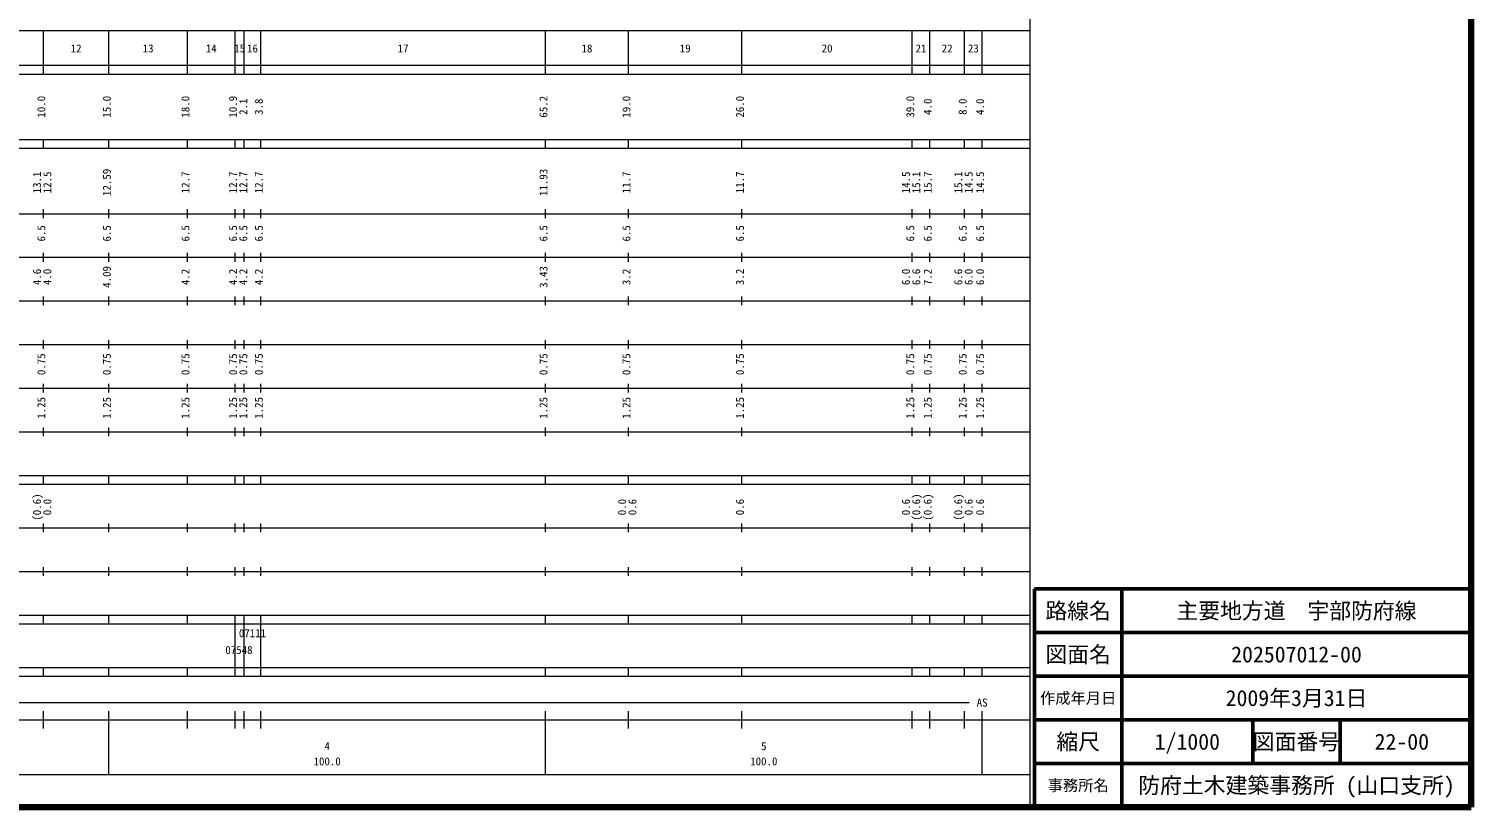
# Model space of a CAD drawing. Units: millimetres on the paper, enlarged 1000 times. Extents: x 40000 to 680000, y 20000 to 380000.
# Drawn here: x 349679 to 680000, y 20000 to 198357 of the extents above; entities that cross this region are included whole.
import ezdxf
from ezdxf.enums import TextEntityAlignment as Align

# ---------------------------------------------------------------- set-up
doc = ezdxf.new("R2010")
doc.units = ezdxf.units.MM
doc.header["$LTSCALE"] = 1000
for name, color, linetype, lineweight in [('M-TTL', 2, 'Continuous', 140), ('M-TTL-BAND', 7, 'Continuous', 13), ('M-TTL-FRAM', 2, 'Continuous', 50), ('M-TTL-LINE', 7, 'Continuous', 50)]:
    doc.layers.add(name, color=color, linetype=linetype, lineweight=lineweight)
doc.layers.add('M-TTL-TXT', color=7, linetype='Continuous')
doc.styles.add('ＭＳ ゴシック', font='')
doc.styles.get('ＭＳ ゴシック').set_extended_font_data('MS Gothic')

msp = doc.modelspace()

# ---------------------------------------------------------------- linework, layer by layer
at = {"layer": 'M-TTL'}
for p, q in [((680000, 20000), (680000, 380000)), ((40000, 20000), (680000, 20000))]:
    msp.add_line(p, q, dxfattribs=at)
at = {"layer": 'M-TTL-BAND'}
for p, q in [((579000, 20000), (579000, 370000)), ((68000, 198000), (579000, 198000)), ((353000, 188000), (353000, 198000)), ((368000, 188000), (368000, 198000)), ((386000, 188000), (386000, 198000)), ((396900, 188000), (396900, 198000)), ((399000, 188000), (399000, 198000)), ((402800, 188000), (402800, 198000)), ((468000, 188000), (468000, 198000)), ((487000, 188000), (487000, 198000)), ((513000, 188000), (513000, 198000)), ((552000, 188000), (552000, 198000)), ((556000, 188000), (556000, 198000)), ((564000, 188000), (564000, 198000)), ((568000, 188000), (568000, 198000)), ((40000, 190000), (579000, 190000)), ((40000, 188000), (579000, 188000)), ((40000, 173000), (579000, 173000)), ((353000, 171000), (353000, 173000)), ((368000, 171000), (368000, 173000)), ((386000, 171000), (386000, 173000)), ((396900, 171000), (396900, 173000)), ((399000, 171000), (399000, 173000)), ((402800, 171000), (402800, 173000)), ((468000, 171000), (468000, 173000)), ((487000, 171000), (487000, 173000)), ((513000, 171000), (513000, 173000)), ((552000, 171000), (552000, 173000)), ((556000, 171000), (556000, 173000)), ((564000, 171000), (564000, 173000)), ((568000, 171000), (568000, 173000)), ((40000, 171000), (579000, 171000)), ((40000, 156000), (579000, 156000)), ((353000, 155000), (353000, 157000)), ((368000, 155000), (368000, 157000)), ((386000, 155000), (386000, 157000)), ((396900, 155000), (396900, 157000)), ((399000, 155000), (399000, 157000)), ((402800, 155000), (402800, 157000)), ((468000, 155000), (468000, 157000)), ((487000, 155000), (487000, 157000)), ((513000, 155000), (513000, 157000)), ((552000, 155000), (552000, 157000)), ((556000, 155000), (556000, 157000)), ((564000, 155000), (564000, 157000)), ((568000, 155000), (568000, 157000)), ((46000, 146000), (579000, 146000)), ((353000, 145000), (353000, 147000)), ((368000, 145000), (368000, 147000)), ((386000, 145000), (386000, 147000)), ((396900, 145000), (396900, 147000)), ((399000, 145000), (399000, 147000)), ((402800, 145000), (402800, 147000)), ((468000, 145000), (468000, 147000)), ((487000, 145000), (487000, 147000)), ((513000, 145000), (513000, 147000)), ((552000, 145000), (552000, 147000)), ((556000, 145000), (556000, 147000)), ((564000, 145000), (564000, 147000)), ((568000, 145000), (568000, 147000)), ((52000, 136000), (579000, 136000)), ((353000, 135000), (353000, 137000)), ((368000, 135000), (368000, 137000)), ((386000, 135000), (386000, 137000)), ((396900, 135000), (396900, 137000)), ((399000, 135000), (399000, 137000)), ((402800, 135000), (402800, 137000)), ((468000, 135000), (468000, 137000)), ((487000, 135000), (487000, 137000)), ((513000, 135000), (513000, 137000)), ((552000, 135000), (552000, 137000)), ((556000, 135000), (556000, 137000)), ((564000, 135000), (564000, 137000)), ((568000, 135000), (568000, 137000)), ((46000, 126000), (579000, 126000)), ((353000, 125000), (353000, 127000)), ((368000, 125000), (368000, 127000)), ((386000, 125000), (386000, 127000)), ((396900, 125000), (396900, 127000)), ((399000, 125000), (399000, 127000)), ((402800, 125000), (402800, 127000)), ((468000, 125000), (468000, 127000)), ((487000, 125000), (487000, 127000)), ((513000, 125000), (513000, 127000)), ((552000, 125000), (552000, 127000)), ((556000, 125000), (556000, 127000)), ((564000, 125000), (564000, 127000)), ((568000, 125000), (568000, 127000)), ((52000, 116000), (579000, 116000)), ((353000, 115000), (353000, 117000)), ((368000, 115000), (368000, 117000)), ((386000, 115000), (386000, 117000)), ((396900, 115000), (396900, 117000)), ((399000, 115000), (399000, 117000)), ((402800, 115000), (402800, 117000)), ((468000, 115000), (468000, 117000)), ((487000, 115000), (487000, 117000)), ((513000, 115000), (513000, 117000)), ((552000, 115000), (552000, 117000)), ((556000, 115000), (556000, 117000)), ((564000, 115000), (564000, 117000)), ((568000, 115000), (568000, 117000)), ((46000, 106000), (579000, 106000)), ((353000, 105000), (353000, 107000)), ((368000, 105000), (368000, 107000)), ((386000, 105000), (386000, 107000)), ((396900, 105000), (396900, 107000)), ((399000, 105000), (399000, 107000)), ((402800, 105000), (402800, 107000)), ((468000, 105000), (468000, 107000)), ((487000, 105000), (487000, 107000)), ((513000, 105000), (513000, 107000)), ((552000, 105000), (552000, 107000)), ((556000, 105000), (556000, 107000)), ((564000, 105000), (564000, 107000)), ((568000, 105000), (568000, 107000)), ((40000, 96000), (579000, 96000)), ((353000, 94000), (353000, 96000)), ((368000, 94000), (368000, 96000)), ((386000, 94000), (386000, 96000)), ((396900, 94000), (396900, 96000)), ((399000, 94000), (399000, 96000)), ((402800, 94000), (402800, 96000)), ((468000, 94000), (468000, 96000)), ((487000, 94000), (487000, 96000)), ((513000, 94000), (513000, 96000)), ((552000, 94000), (552000, 96000)), ((556000, 94000), (556000, 96000)), ((564000, 94000), (564000, 96000)), ((568000, 94000), (568000, 96000)), ((40000, 94000), (579000, 94000)), ((49000, 84000), (579000, 84000)), ((353000, 83000), (353000, 85000)), ((368000, 83000), (368000, 85000)), ((386000, 83000), (386000, 85000)), ((396900, 83000), (396900, 85000)), ((399000, 83000), (399000, 85000)), ((402800, 83000), (402800, 85000)), ((468000, 83000), (468000, 85000)), ((487000, 83000), (487000, 85000)), ((513000, 83000), (513000, 85000)), ((552000, 83000), (552000, 85000)), ((556000, 83000), (556000, 85000)), ((564000, 83000), (564000, 85000)), ((568000, 83000), (568000, 85000)), ((40000, 74000), (579000, 74000)), ((353000, 73000), (353000, 75000)), ((368000, 73000), (368000, 75000)), ((386000, 73000), (386000, 75000)), ((396900, 73000), (396900, 75000)), ((399000, 73000), (399000, 75000)), ((402800, 73000), (402800, 75000)), ((468000, 73000), (468000, 75000)), ((487000, 73000), (487000, 75000)), ((513000, 73000), (513000, 75000)), ((552000, 73000), (552000, 75000)), ((556000, 73000), (556000, 75000)), ((564000, 73000), (564000, 75000)), ((568000, 73000), (568000, 75000)), ((40000, 64000), (579000, 64000)), ((353000, 62000), (353000, 64000)), ((368000, 62000), (368000, 64000)), ((386000, 62000), (386000, 64000)), ((396900, 62000), (396900, 64000)), ((399000, 62000), (399000, 64000)), ((402800, 62000), (402800, 64000)), ((468000, 62000), (468000, 64000)), ((487000, 62000), (487000, 64000)), ((513000, 62000), (513000, 64000)), ((552000, 62000), (552000, 64000)), ((556000, 62000), (556000, 64000)), ((564000, 62000), (564000, 64000)), ((568000, 62000), (568000, 64000)), ((40000, 62000), (579000, 62000)), ((396900, 52000), (396900, 62000)), ((399000, 52000), (399000, 62000)), ((402800, 52000), (402800, 62000)), ((40000, 52000), (579000, 52000)), ((40000, 50000), (579000, 50000)), ((353000, 50000), (353000, 52000)), ((368000, 50000), (368000, 52000)), ((386000, 50000), (386000, 52000)), ((396900, 50000), (396900, 52000)), ((399000, 50000), (399000, 52000)), ((402800, 50000), (402800, 52000)), ((468000, 50000), (468000, 52000)), ((487000, 50000), (487000, 52000)), ((513000, 50000), (513000, 52000)), ((552000, 50000), (552000, 52000)), ((556000, 50000), (556000, 52000)), ((564000, 50000), (564000, 52000)), ((568000, 50000), (568000, 52000)), ((71000, 44000), (565000, 44000)), ((40000, 40000), (579000, 40000)), ((353000, 38000), (353000, 42000)), ((368000, 27500), (368000, 42000)), ((386000, 38000), (386000, 42000)), ((396900, 38000), (396900, 42000)), ((399000, 38000), (399000, 42000)), ((402800, 38000), (402800, 42000)), ((468000, 27500), (468000, 42000)), ((487000, 38000), (487000, 42000)), ((513000, 38000), (513000, 42000)), ((552000, 38000), (552000, 42000)), ((556000, 38000), (556000, 42000)), ((564000, 38000), (564000, 42000)), ((568000, 27500), (568000, 42000)), ((68000, 27500), (579000, 27500))]:
    msp.add_line(p, q, dxfattribs=at)
at = {"layer": 'M-TTL-FRAM'}
for p, q in [((680000, 70000), (580000, 70000)), ((580000, 70000), (580000, 20000))]:
    msp.add_line(p, q, dxfattribs=at)
at = {"layer": 'M-TTL-LINE'}
for p, q in [((600000, 70000), (600000, 20000)), ((680000, 60000), (580000, 60000)), ((680000, 50000), (580000, 50000)), ((680000, 40000), (580000, 40000)), ((630000, 40000), (630000, 30000)), ((650000, 40000), (650000, 30000)), ((680000, 30000), (580000, 30000))]:
    msp.add_line(p, q, dxfattribs=at)

# ---------------------------------------------------------------- texts
at = {"layer": 'M-TTL-BAND', "style": 'ＭＳ ゴシック'}
for s, p in [('12', (360500, 192405)), ('13', (377000, 192405)), ('14', (391450, 192405)), ('15', (397950, 192405)), ('16', (400900, 192405)), ('17', (435400, 192405)), ('18', (477500, 192405)), ('19', (500000, 192405)), ('20', (532500, 192405)), ('21', (554000, 192405)), ('22', (560000, 192405)), ('23', (566000, 192405)), ('07111', (400900, 58405)), ('07548', (397795, 54551)), ('AS', (568000, 42500)), ('4', (418000, 32523)), ('5', (518000, 32523)), ('100.0', (418000, 29033)), ('100.0', (518000, 29033))]:
    msp.add_text(s, height=1833, dxfattribs=at).set_placement(p, align=Align.BOTTOM_CENTER)
for s, p in [('10.0', (354000, 180500)), ('15.0', (369000, 180500)), ('18.0', (387000, 180500)), ('10.9', (397900, 180500)), ('2.1', (400250, 180500)), ('3.8', (403800, 180500)), ('65.2', (469000, 180500)), ('19.0', (488000, 180500)), ('26.0', (514000, 180500)), ('39.0', (553000, 180500)), ('4.0', (557000, 180500)), ('8.0', (565000, 180500)), ('4.0', (569000, 180500)), ('13.1', (353000, 163174)), ('12.5', (355370, 163174)), ('12.59', (369000, 163174)), ('12.7', (387000, 163174)), ('12.7', (397900, 163174)), ('12.7', (400250, 163174)), ('12.7', (403800, 163174)), ('11.93', (469000, 163174)), ('11.7', (488000, 163174)), ('11.7', (514000, 163174)), ('14.5', (552000, 163174)), ('15.1', (554370, 163174)), ('15.7', (557000, 163174)), ('15.1', (564000, 163174)), ('14.5', (566370, 163174)), ('14.5', (569000, 163174)), ('6.5', (354000, 151500)), ('6.5', (369000, 151500)), ('6.5', (387000, 151500)), ('6.5', (397900, 151500)), ('6.5', (400250, 151500)), ('6.5', (403800, 151500)), ('6.5', (469000, 151500)), ('6.5', (488000, 151500)), ('6.5', (514000, 151500)), ('6.5', (553000, 151500)), ('6.5', (557000, 151500)), ('6.5', (565000, 151500)), ('6.5', (569000, 151500)), ('4.6', (353000, 141500)), ('4.0', (355370, 141500)), ('4.09', (369000, 141500)), ('4.2', (387000, 141500)), ('4.2', (397900, 141500)), ('4.2', (400250, 141500)), ('4.2', (403800, 141500)), ('3.43', (469000, 141500)), ('3.2', (488000, 141500)), ('3.2', (514000, 141500)), ('6.0', (552000, 141500)), ('6.6', (554370, 141500)), ('7.2', (557000, 141500)), ('6.6', (564000, 141500)), ('6.0', (566370, 141500)), ('6.0', (569000, 141500)), ('0.75', (354000, 121500)), ('0.75', (369000, 121500)), ('0.75', (387000, 121500)), ('0.75', (397900, 121500)), ('0.75', (400250, 121500)), ('0.75', (403800, 121500)), ('0.75', (469000, 121500)), ('0.75', (488000, 121500)), ('0.75', (514000, 121500)), ('0.75', (553000, 121500)), ('0.75', (557000, 121500)), ('0.75', (565000, 121500)), ('0.75', (569000, 121500)), ('1.25', (354000, 111500)), ('1.25', (369000, 111500)), ('1.25', (387000, 111500)), ('1.25', (397900, 111500)), ('1.25', (400250, 111500)), ('1.25', (403800, 111500)), ('1.25', (469000, 111500)), ('1.25', (488000, 111500)), ('1.25', (514000, 111500)), ('1.25', (553000, 111500)), ('1.25', (557000, 111500)), ('1.25', (565000, 111500)), ('1.25', (569000, 111500)), ('(0.6)', (353000, 88764)), ('0.0', (355370, 88764)), ('0.0', (487000, 88764)), ('0.6', (489370, 88764)), ('0.6', (514000, 88764)), ('0.6', (552000, 88764)), ('(0.6)', (554370, 88764)), ('(0.6)', (557000, 88764)), ('(0.6)', (564000, 88764)), ('0.6', (566370, 88764)), ('0.6', (569000, 88764))]:
    msp.add_text(s, height=1833, rotation=90, dxfattribs=at).set_placement(p, align=Align.BOTTOM_CENTER)
at = {"layer": 'M-TTL-TXT', "style": 'ＭＳ ゴシック'}
for s, height, p in [('路線名', 3666, (590000, 65000)), ('主要地方道\u3000宇部防府線', 3666, (640000, 65000)), ('図面名', 3666, (590000, 55000)), ('202507012-00', 3666, (640000, 55000)), ('作成年月日', 2566, (590000, 45000)), ('2009年3月31日', 3666, (640000, 45000)), ('縮尺', 3666, (590000, 35000)), ('1/1000', 3666, (615000, 35000)), ('図面番号', 3666, (640000, 35000)), ('22-00', 3666, (664125, 35000)), ('事務所名', 2566, (590000, 25000)), ('防府土木建築事務所 (山口支所)', 3666, (640000, 25000))]:
    msp.add_text(s, height=height, dxfattribs=at).set_placement(p, align=Align.MIDDLE_CENTER)

doc.saveas('drawing.dxf')
